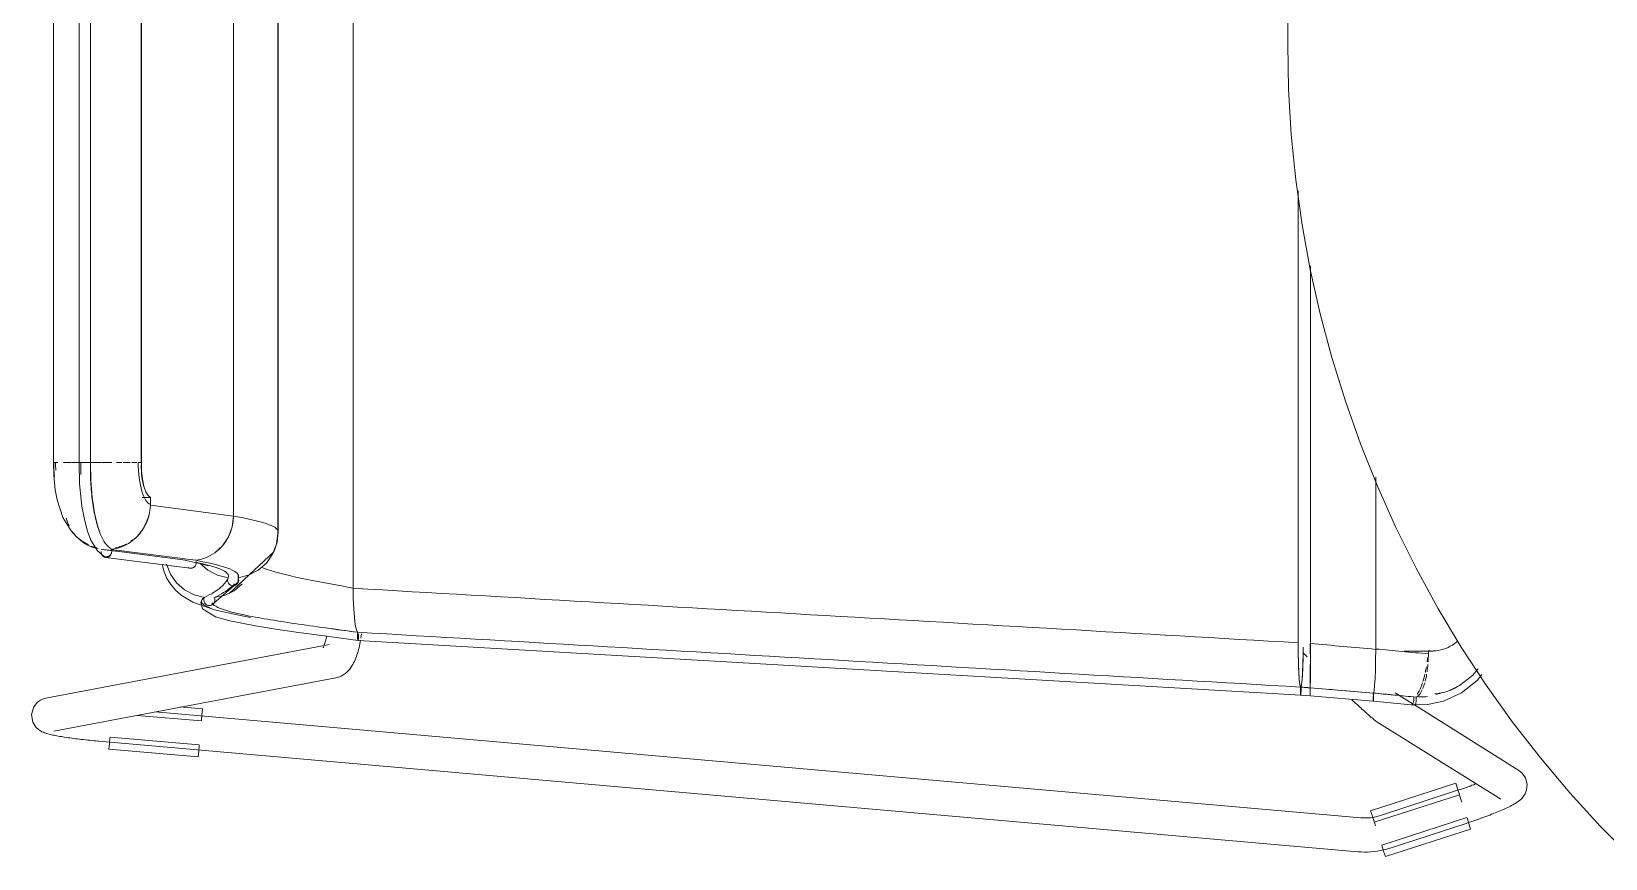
# Model space of a CAD drawing. Header units: millimetres. Extents: x 155927 to 317870, y -36033 to 97293.
# Drawn here: x 179657 to 180211, y 12019 to 12310 of the extents above; entities that cross this region are included whole.
import ezdxf

# ---------------------------------------------------------------- set-up
doc = ezdxf.new("R2010")
doc.units = ezdxf.units.MM
doc.header["$MEASUREMENT"] = 0
doc.layers.add('I-FURN', color=8, linetype='CONTINUOUS', lineweight=9)

msp = doc.modelspace()

# ---------------------------------------------------------------- linework, layer by layer
at = {"layer": 'I-FURN'}
for p, q in [((179770.32, 12497.7), (179770.32, 12114.3)), ((179770.32, 12114.3), (179770.32, 12497.7)), ((179743.82, 12478.39), (179743.82, 12133.6)), ((179743.82, 12133.6), (179743.82, 12478.39)), ((179728.22, 12472.35), (179728.22, 12139.64)), ((179728.22, 12139.64), (179728.22, 12472.35)), ((179664.86, 12453.42), (179664.86, 12158.57)), ((179673.89, 12453.42), (179673.89, 12158.57)), ((179677.86, 12158.57), (179677.86, 12453.42)), ((179695.7, 12453.42), (179695.7, 12158.57)), ((179695.76, 12158.57), (179695.76, 12453.42)), ((179743.97, 12134.14), (179743.97, 12438.94)), ((180099.45, 12314.63), (180099.36, 12306)), ((180099.36, 12306), (180099.68, 12290)), ((180099.68, 12290), (180100.64, 12274.03)), ((180100.64, 12274.03), (180102.24, 12258.11)), ((180102.24, 12258.11), (180104.47, 12242.27)), ((180103.06, 12254.14), (180103.06, 12095.04)), ((180103.06, 12095.04), (180103.06, 12254.14)), ((180104.47, 12242.27), (180107.33, 12226.53)), ((180107.33, 12226.53), (180110.82, 12210.91)), ((180107.37, 12227.78), (180107.37, 12094.78)), ((180107.37, 12094.78), (180107.37, 12227.78)), ((180110.82, 12210.91), (180114.94, 12195.45)), ((180114.94, 12195.45), (180119.67, 12180.17)), ((180119.67, 12180.17), (180125, 12165.09)), ((180125, 12165.09), (180130.94, 12150.23)), ((179664.86, 12158.57), (179665.03, 12158.57)), ((179664.94, 12154.05), (179664.86, 12158.57)), ((179666.35, 12158.57), (179664.87, 12158.57)), ((179665.46, 12148.84), (179664.94, 12154.05)), ((179670.95, 12158.57), (179668.38, 12158.57)), ((179671.11, 12158.57), (179674.14, 12158.57)), ((179674.14, 12158.57), (179671.12, 12158.57)), ((179677.85, 12158.57), (179673.89, 12158.57)), ((179674.04, 12151.01), (179673.89, 12158.57)), ((179673.89, 12158.57), (179673.96, 12158.57)), ((179673.96, 12158.57), (179674.16, 12158.57)), ((179674.16, 12158.57), (179674.46, 12158.57)), ((179674.46, 12158.57), (179674.85, 12158.57)), ((179674.85, 12158.57), (179675.31, 12158.57)), ((179675.31, 12158.57), (179675.8, 12158.57)), ((179675.8, 12158.57), (179676.3, 12158.57)), ((179676.3, 12158.57), (179676.77, 12158.57)), ((179676.77, 12158.57), (179677.19, 12158.57)), ((179677.19, 12158.57), (179677.52, 12158.57)), ((179677.52, 12158.57), (179677.74, 12158.57)), ((179677.74, 12158.57), (179677.85, 12158.57)), ((179677.83, 12158.57), (179681.64, 12158.57)), ((179681.64, 12158.57), (179677.83, 12158.57)), ((179677.85, 12158.57), (179677.94, 12152.16)), ((179685.39, 12158.57), (179681.83, 12158.57)), ((179688.86, 12158.57), (179687.02, 12158.57)), ((179691.84, 12158.57), (179689.38, 12158.57)), ((179694.17, 12158.57), (179692.43, 12158.57)), ((179695.86, 12155.53), (179695.76, 12158.57)), ((179696.18, 12152.68), (179695.86, 12155.53)), ((180130.34, 12092.84), (180130.34, 12153.32)), ((180130.34, 12153.32), (180130.34, 12092.84)), ((179666.11, 12145.35), (179665.46, 12148.84)), ((179674.84, 12143.12), (179674.04, 12151.01)), ((179677.94, 12152.16), (179678.42, 12146.17)), ((179696.69, 12150.19), (179696.18, 12152.68)), ((179697.36, 12148.21), (179696.69, 12150.19)), ((179698.15, 12146.85), (179697.36, 12148.21)), ((180130.94, 12150.23), (180137.46, 12135.62)), ((179668.13, 12139.19), (179666.11, 12145.35)), ((179675.71, 12138.41), (179674.84, 12143.12)), ((179678.42, 12146.17), (179679.25, 12140.74)), ((179696.01, 12146.22), (179699.01, 12146.22)), ((179699.01, 12146.22), (179698.15, 12146.85)), ((179698.95, 12143.5), (179699.01, 12146.22)), ((179728.22, 12139.64), (179698.95, 12143.5)), ((179671, 12134.48), (179668.13, 12139.19)), ((179676.79, 12134.36), (179675.71, 12138.41)), ((179679.25, 12140.74), (179680.05, 12137.24)), ((179680.05, 12137.24), (179680.93, 12134.41)), ((179727.75, 12135.87), (179728.22, 12139.64)), ((179672.83, 12132.5), (179671, 12134.48)), ((179674.9, 12130.83), (179672.83, 12132.5)), ((179677.98, 12131.2), (179676.79, 12134.36)), ((179680.28, 12127.37), (179677.98, 12131.2)), ((179680.93, 12134.41), (179681.12, 12133.9)), ((179724.35, 12129.21), (179726.43, 12132.32)), ((179726.43, 12132.32), (179727.75, 12135.87)), ((179743.82, 12133.6), (179743.34, 12129.81)), ((179743.35, 12129.81), (179743.82, 12133.6)), ((179743.53, 12130.39), (179743.97, 12134.14)), ((180137.46, 12135.62), (180144.56, 12121.28)), ((179677.17, 12129.5), (179674.9, 12130.83)), ((179682.66, 12125.47), (179680.28, 12127.37)), ((179711.3, 12124.11), (179681.6, 12127.96)), ((179687.57, 12127.19), (179682.8, 12127.8)), ((179714.85, 12124.09), (179685.15, 12127.94)), ((179721.61, 12126.72), (179724.35, 12129.21)), ((179726.71, 12112.43), (179742.4, 12127.03)), ((179741.98, 12126.25), (179739.81, 12123.11)), ((179739.81, 12123.11), (179741.98, 12126.24)), ((179741.81, 12125.93), (179743.53, 12130.39)), ((179743.34, 12129.81), (179741.98, 12126.25)), ((179741.98, 12126.24), (179743.35, 12129.81)), ((179742.4, 12127.03), (179743.11, 12128.95)), ((179712.94, 12121.26), (179683.16, 12125.12)), ((179703.09, 12122.58), (179703.75, 12120.07)), ((179703.75, 12120.07), (179704.78, 12117.7)), ((179704.6, 12122.72), (179706, 12119.2)), ((179716.81, 12122.86), (179710.52, 12124.24)), ((179712.26, 12121.5), (179712.7, 12121.31)), ((179712.7, 12121.31), (179713.17, 12121.25)), ((179713.17, 12121.25), (179713.64, 12121.32)), ((179713.64, 12121.32), (179714.08, 12121.5)), ((179714.08, 12121.5), (179714.47, 12121.8)), ((179714.47, 12121.8), (179714.77, 12122.18)), ((179714.77, 12122.18), (179714.96, 12122.63)), ((179714.96, 12122.63), (179715.04, 12123.12)), ((179715.04, 12123.12), (179715, 12123.62)), ((179716.34, 12123.11), (179719.21, 12120.6)), ((179719.24, 12122.11), (179716.81, 12122.86)), ((179719.21, 12120.6), (179722.61, 12118.84)), ((179736.93, 12120.6), (179733.54, 12118.85)), ((179733.54, 12118.84), (179736.94, 12120.6)), ((179739.81, 12123.11), (179736.93, 12120.6)), ((179736.94, 12120.6), (179739.81, 12123.11)), ((180144.56, 12121.28), (180152.23, 12107.24)), ((179704.78, 12117.7), (179706.15, 12115.5)), ((179706, 12119.2), (179708.18, 12116.12)), ((179706.15, 12115.5), (179707.84, 12113.53)), ((179708.18, 12116.12), (179711, 12113.64)), ((179720.51, 12108.32), (179729.93, 12116.44)), ((179722.61, 12118.84), (179726.32, 12117.95)), ((179726.04, 12117.27), (179726.22, 12117.71)), ((179726.16, 12117.48), (179726.12, 12116.98)), ((179726.12, 12116.98), (179726.21, 12116.49)), ((179726.13, 12116.99), (179726.16, 12117.48)), ((179726.21, 12116.5), (179726.13, 12116.99)), ((179726.16, 12117.48), (179726.33, 12117.95)), ((179726.32, 12117.95), (179726.16, 12117.48)), ((179726.41, 12116.05), (179726.21, 12116.5)), ((179726.21, 12116.49), (179726.41, 12116.04)), ((179726.72, 12115.66), (179726.41, 12116.05)), ((179726.41, 12116.04), (179726.72, 12115.66)), ((179727.13, 12115.37), (179726.72, 12115.66)), ((179726.72, 12115.66), (179727.12, 12115.36)), ((179727.12, 12115.36), (179727.59, 12115.18)), ((179727.59, 12115.18), (179727.13, 12115.37)), ((179728.08, 12115.11), (179727.59, 12115.18)), ((179727.59, 12115.18), (179728.08, 12115.11)), ((179728.57, 12115.18), (179728.08, 12115.11)), ((179728.08, 12115.11), (179728.57, 12115.18)), ((179731.22, 12115.77), (179728.38, 12113.38)), ((179728.38, 12113.37), (179731.21, 12115.77)), ((179729.03, 12115.37), (179728.57, 12115.18)), ((179728.57, 12115.18), (179729.03, 12115.36)), ((179729.43, 12115.66), (179729.03, 12115.37)), ((179729.03, 12115.36), (179729.43, 12115.66)), ((179729.74, 12116.05), (179729.43, 12115.66)), ((179729.43, 12115.66), (179729.75, 12116.04)), ((179729.95, 12116.5), (179729.74, 12116.05)), ((179729.75, 12116.04), (179729.95, 12116.49)), ((179729.8, 12116.14), (179729.85, 12119.02)), ((179729.83, 12117.95), (179733.54, 12118.84)), ((179729.83, 12117.95), (179729.99, 12117.48)), ((179729.99, 12117.48), (179729.83, 12117.95)), ((179730.03, 12116.99), (179729.95, 12116.5)), ((179729.95, 12116.49), (179730.03, 12116.98)), ((179729.99, 12117.48), (179730.03, 12116.99)), ((179730.03, 12116.98), (179729.99, 12117.48)), ((179707.84, 12113.53), (179709.8, 12111.79)), ((179709.8, 12111.79), (179713.91, 12109.29)), ((179711, 12113.64), (179714.32, 12111.9)), ((179713.91, 12109.29), (179721.54, 12106.61)), ((179714.32, 12111.9), (179717.95, 12110.99)), ((179716.74, 12109.17), (179717.03, 12110.09)), ((179717.27, 12106.99), (179716.74, 12109.17)), ((179717.75, 12110.03), (179717.79, 12110.52)), ((179717.79, 12110.52), (179717.75, 12110.02)), ((179717.82, 12109.53), (179717.75, 12110.03)), ((179717.75, 12110.02), (179717.82, 12109.53)), ((179717.79, 12110.52), (179717.96, 12110.99)), ((179717.95, 12110.99), (179717.79, 12110.52)), ((179718.02, 12109.08), (179717.82, 12109.53)), ((179717.82, 12109.53), (179718.02, 12109.07)), ((179718.33, 12108.69), (179718.02, 12109.08)), ((179718.02, 12109.07), (179718.32, 12108.69)), ((179721.32, 12109.03), (179721, 12108.65)), ((179721.01, 12108.65), (179721.32, 12109.03)), ((179721.53, 12109.48), (179721.32, 12109.03)), ((179721.32, 12109.03), (179721.53, 12109.48)), ((179725.05, 12111.73), (179721.44, 12110.94)), ((179721.44, 12110.94), (179725.06, 12111.73)), ((179721.44, 12110.94), (179721.59, 12110.47)), ((179721.59, 12110.47), (179721.44, 12110.94)), ((179721.62, 12109.97), (179721.53, 12109.48)), ((179721.53, 12109.48), (179721.62, 12109.97)), ((179721.59, 12110.47), (179721.62, 12109.97)), ((179721.62, 12109.97), (179721.59, 12110.47)), ((179728.38, 12113.38), (179725.05, 12111.73)), ((179725.06, 12111.73), (179728.38, 12113.37)), ((179770.32, 12114.3), (179770.38, 12110.53)), ((179770.38, 12110.53), (179770.32, 12114.22)), ((179770.38, 12110.53), (179770.53, 12106.99)), ((179770.53, 12106.99), (179770.38, 12110.46)), ((179721.9, 12104.22), (179717.27, 12106.99)), ((179718.32, 12108.69), (179718.72, 12108.39)), ((179718.72, 12108.39), (179718.33, 12108.69)), ((179719.17, 12108.19), (179718.72, 12108.39)), ((179718.72, 12108.39), (179719.17, 12108.19)), ((179719.66, 12108.12), (179719.17, 12108.19)), ((179719.17, 12108.19), (179719.66, 12108.12)), ((179720.14, 12108.18), (179719.66, 12108.12)), ((179719.66, 12108.12), (179720.14, 12108.18)), ((179720.6, 12108.36), (179720.14, 12108.18)), ((179720.14, 12108.18), (179720.6, 12108.36)), ((179720.78, 12108.47), (179720.57, 12108.34)), ((179721, 12108.65), (179720.6, 12108.36)), ((179720.6, 12108.36), (179721.01, 12108.65)), ((179721.54, 12106.61), (179730.06, 12104.72)), ((179726.9, 12102.81), (179721.9, 12104.22)), ((179730.06, 12104.72), (179734.13, 12103.99)), ((179770.53, 12106.99), (179770.77, 12103.89)), ((179770.77, 12103.89), (179770.54, 12106.94)), ((179770.77, 12103.89), (179771.08, 12101.4)), ((179771.09, 12101.39), (179770.78, 12103.86)), ((180152.23, 12107.24), (180160.46, 12093.52)), ((179735.92, 12101.01), (179726.9, 12102.81)), ((179742.24, 12099.97), (179735.92, 12101.01)), ((179750.25, 12098.79), (179742.24, 12099.97)), ((179760.18, 12097.44), (179750.25, 12098.79)), ((179771.08, 12101.4), (179771.45, 12099.65)), ((179771.45, 12099.65), (179771.09, 12101.39)), ((179771.85, 12098.74), (179771.45, 12099.65)), ((179771.45, 12099.65), (179771.85, 12098.75)), ((179771.85, 12098.75), (179771.83, 12098.28)), ((179771.83, 12098.27), (179771.85, 12098.74)), ((179771.83, 12098.28), (179771.83, 12097.78)), ((179771.83, 12097.78), (179771.83, 12098.27)), ((179772.25, 12097.74), (179772.25, 12098.24)), ((179772.25, 12098.24), (179772.25, 12097.74)), ((179773.17, 12097.4), (179773.27, 12098.13)), ((179761.96, 12094.48), (179662.67, 12075.66)), ((179759.73, 12093.26), (179759.75, 12093.28)), ((179759.75, 12093.28), (179759.79, 12093.36)), ((179759.79, 12093.36), (179759.84, 12093.44)), ((179759.84, 12093.44), (179759.91, 12093.6)), ((179759.91, 12093.6), (179760, 12093.79)), ((179760, 12093.79), (179760.09, 12094.02)), ((179760.09, 12094.02), (179760.19, 12094.29)), ((179772.04, 12095.88), (179760.18, 12097.44)), ((179760.19, 12094.29), (179760.3, 12094.59)), ((179760.3, 12094.59), (179760.41, 12094.93)), ((179760.41, 12094.93), (179760.52, 12095.3)), ((179760.52, 12095.3), (179760.62, 12095.69)), ((179760.62, 12095.69), (179760.73, 12096.11)), ((179760.73, 12096.11), (179760.83, 12096.56)), ((179760.83, 12096.56), (179760.93, 12097.03)), ((179760.93, 12097.03), (179761.03, 12097.52)), ((179771.83, 12097.78), (179771.84, 12097.29)), ((179771.84, 12097.28), (179771.83, 12097.78)), ((179771.84, 12097.29), (179771.86, 12096.83)), ((179771.86, 12096.83), (179771.84, 12097.28)), ((179771.86, 12096.83), (179771.89, 12096.44)), ((179771.89, 12096.44), (179771.86, 12096.83)), ((179771.89, 12096.44), (179771.94, 12096.15)), ((179771.94, 12096.14), (179771.89, 12096.44)), ((179771.94, 12096.15), (179771.99, 12095.95)), ((179771.99, 12095.95), (179771.94, 12096.14)), ((179771.99, 12095.95), (179772.04, 12095.88)), ((179772.04, 12095.88), (179771.99, 12095.95)), ((179772.04, 12095.88), (179772.09, 12095.94)), ((179772.09, 12095.94), (179772.04, 12095.88)), ((179772.04, 12095.88), (180103.95, 12076.59)), ((179772.06, 12092.01), (179772.23, 12092.64)), ((179772.09, 12095.94), (179772.14, 12096.13)), ((179772.14, 12096.12), (179772.09, 12095.94)), ((179772.14, 12096.13), (179772.19, 12096.42)), ((179772.19, 12096.41), (179772.14, 12096.12)), ((179772.19, 12096.42), (179772.22, 12096.8)), ((179772.22, 12096.79), (179772.19, 12096.41)), ((179772.22, 12096.8), (179772.24, 12097.25)), ((179772.25, 12097.24), (179772.22, 12096.79)), ((179772.23, 12092.64), (179772.39, 12093.29)), ((179772.24, 12097.25), (179772.25, 12097.74)), ((179772.25, 12097.74), (179772.25, 12097.24)), ((179772.39, 12093.29), (179772.55, 12093.94)), ((179772.55, 12093.94), (179772.69, 12094.61)), ((179772.69, 12094.61), (179772.82, 12095.29)), ((179772.82, 12095.29), (179772.95, 12095.98)), ((179773.06, 12096.69), (179773.17, 12097.4)), ((180103.06, 12095.04), (180103.08, 12091.26)), ((180104.82, 12091.25), (180104.84, 12093.51)), ((180107.25, 12090.99), (180107.24, 12094.77)), ((180107.24, 12094.77), (180107.25, 12090.99)), ((180107.37, 12094.78), (180107.37, 12090.99)), ((180107.37, 12090.99), (180107.37, 12094.78)), ((180130.31, 12089.08), (180130.34, 12092.84)), ((180130.34, 12092.72), (180130.31, 12089.07)), ((180160.46, 12093.52), (180169.23, 12080.14)), ((179769.52, 12086.32), (179769.88, 12086.86)), ((179769.88, 12086.86), (179770.21, 12087.4)), ((179770.21, 12087.4), (179770.5, 12087.93)), ((179770.5, 12087.93), (179770.77, 12088.49)), ((179770.77, 12088.49), (179771.02, 12089.05)), ((179771.02, 12089.05), (179771.26, 12089.62)), ((179771.26, 12089.62), (179771.48, 12090.2)), ((179771.48, 12090.2), (179771.68, 12090.79)), ((179771.68, 12090.79), (179771.88, 12091.4)), ((179771.88, 12091.4), (179772.06, 12092.01)), ((180103.08, 12091.26), (180103.16, 12087.7)), ((180103.16, 12087.7), (180103.28, 12084.57)), ((180104.61, 12084.58), (180104.74, 12087.7)), ((180104.7, 12091.56), (180106.23, 12090.08)), ((180104.74, 12087.7), (180104.82, 12091.25)), ((180107.26, 12084.31), (180107.25, 12087.43)), ((180107.25, 12087.43), (180107.26, 12084.31)), ((180107.37, 12090.99), (180107.36, 12087.43)), ((180107.36, 12087.42), (180107.37, 12090.99)), ((180107.36, 12087.42), (180107.36, 12084.3)), ((180107.36, 12084.29), (180107.36, 12087.42)), ((180130.31, 12088.98), (180130.24, 12085.54)), ((180130.24, 12085.54), (180130.31, 12088.98)), ((180140.38, 12092.13), (180150.13, 12092.13)), ((180148.89, 12092.19), (180148.89, 12091.14)), ((179664.9, 12063.87), (179764.19, 12082.69)), ((179764.19, 12082.69), (179765.18, 12082.95)), ((179765.18, 12082.95), (179766.08, 12083.31)), ((179766.08, 12083.31), (179766.87, 12083.75)), ((179766.87, 12083.75), (179767.55, 12084.23)), ((179767.55, 12084.23), (179768.15, 12084.74)), ((179768.15, 12084.74), (179768.67, 12085.26)), ((179768.67, 12085.26), (179769.12, 12085.79)), ((179769.12, 12085.79), (179769.52, 12086.32)), ((180103.28, 12084.57), (180103.45, 12082.06)), ((180103.45, 12082.06), (180103.64, 12080.31)), ((180104.26, 12080.33), (180104.45, 12082.09)), ((180104.45, 12082.09), (180104.61, 12084.58)), ((180107.27, 12081.81), (180107.26, 12084.31)), ((180107.26, 12084.31), (180107.27, 12081.81)), ((180107.29, 12080.06), (180107.27, 12081.81)), ((180107.27, 12081.81), (180107.29, 12080.06)), ((180107.34, 12081.79), (180107.33, 12080.04)), ((180107.33, 12080.04), (180107.34, 12081.79)), ((180107.36, 12084.29), (180107.34, 12081.79)), ((180107.34, 12081.79), (180107.36, 12084.29)), ((180129.97, 12079.97), (180130.13, 12082.44)), ((180130.12, 12082.4), (180129.97, 12079.96)), ((180130.24, 12085.48), (180130.12, 12082.44)), ((180130.13, 12082.44), (180130.24, 12085.54)), ((180164.4, 12083.46), (180159.82, 12079.97)), ((180166.06, 12081.73), (180160.53, 12077.39)), ((180166.39, 12085.85), (180164.4, 12083.46)), ((180167.74, 12083.83), (180166.06, 12081.73)), ((180103.64, 12080.31), (180103.85, 12079.43)), ((180103.85, 12079.43), (180103.84, 12078.96)), ((180103.84, 12078.96), (180103.84, 12078.46)), ((180103.84, 12078.46), (180103.84, 12077.97)), ((180103.84, 12077.97), (180103.86, 12077.52)), ((180103.86, 12077.52), (180103.87, 12077.14)), ((180103.87, 12077.14), (180103.9, 12076.84)), ((180103.9, 12076.84), (180103.92, 12076.66)), ((180103.92, 12076.66), (180103.95, 12076.59)), ((180103.95, 12076.59), (180103.98, 12076.66)), ((180107.31, 12076.32), (180103.95, 12076.59)), ((180103.98, 12076.66), (180104, 12076.85)), ((180104, 12076.85), (180104.03, 12077.14)), ((180104.03, 12077.14), (180104.04, 12077.53)), ((180104.04, 12077.53), (180104.06, 12077.98)), ((180104.05, 12079.43), (180104.26, 12080.33)), ((180104.06, 12078.96), (180104.05, 12079.43)), ((180104.06, 12078.47), (180104.06, 12078.96)), ((180104.06, 12077.98), (180104.06, 12078.47)), ((180107.3, 12078.69), (180107.3, 12079.16)), ((180107.3, 12079.16), (180107.3, 12078.69)), ((180107.3, 12078.2), (180107.3, 12078.69)), ((180107.3, 12078.69), (180107.3, 12078.19)), ((180107.3, 12077.71), (180107.3, 12078.2)), ((180107.3, 12078.19), (180107.3, 12077.7)), ((180107.3, 12077.25), (180107.3, 12077.71)), ((180107.3, 12077.7), (180107.3, 12077.25)), ((180107.3, 12076.87), (180107.3, 12077.25)), ((180107.3, 12077.25), (180107.3, 12076.87)), ((180107.32, 12077.25), (180107.31, 12076.87)), ((180107.31, 12076.86), (180107.32, 12077.24)), ((180107.31, 12076.87), (180107.31, 12076.57)), ((180107.31, 12076.57), (180107.31, 12076.86)), ((180107.31, 12076.39), (180107.31, 12076.32)), ((180107.31, 12076.32), (180107.31, 12076.39)), ((180107.31, 12076.38), (180107.31, 12076.32)), ((180107.31, 12076.32), (180107.31, 12076.38)), ((180107.31, 12076.32), (180129.51, 12074.49)), ((180107.33, 12080.04), (180107.32, 12079.16)), ((180107.32, 12079.15), (180107.33, 12080.04)), ((180107.32, 12079.16), (180107.32, 12078.69)), ((180107.32, 12078.68), (180107.32, 12079.15)), ((180107.32, 12078.69), (180107.32, 12078.19)), ((180107.32, 12078.19), (180107.32, 12078.68)), ((180107.32, 12078.19), (180107.32, 12077.7)), ((180107.32, 12077.7), (180107.32, 12078.19)), ((180107.32, 12077.7), (180107.32, 12077.25)), ((180107.32, 12077.24), (180107.32, 12077.7)), ((180129.42, 12077.33), (180129.41, 12076.85)), ((180129.41, 12076.86), (180129.42, 12077.33)), ((180129.41, 12076.36), (180129.41, 12075.86)), ((180129.41, 12075.87), (180129.41, 12076.36)), ((180129.42, 12075.42), (180129.41, 12075.87)), ((180129.41, 12075.86), (180129.42, 12075.41)), ((180129.79, 12078.23), (180129.6, 12077.34)), ((180129.6, 12077.34), (180129.8, 12078.23)), ((180129.61, 12076.87), (180129.6, 12077.34)), ((180129.6, 12077.34), (180129.61, 12076.87)), ((180129.6, 12075.43), (180129.61, 12075.88)), ((180129.61, 12075.88), (180129.6, 12075.43)), ((180129.61, 12076.37), (180129.61, 12076.87)), ((180129.61, 12076.87), (180129.61, 12076.37)), ((180129.61, 12075.88), (180129.61, 12076.37)), ((180129.61, 12076.37), (180129.61, 12075.88)), ((180129.8, 12078.23), (180129.97, 12079.97)), ((180129.97, 12079.95), (180129.8, 12078.23)), ((180143.59, 12073.37), (180137.15, 12077.41)), ((180160.53, 12077.39), (180154.22, 12074.49)), ((180159.82, 12079.97), (180156.13, 12078.06)), ((180169.23, 12080.14), (180178.52, 12067.12)), ((179657.91, 12072.53), (179657.08, 12069.78)), ((179657.91, 12072.53), (179659.23, 12074.1)), ((179659.23, 12074.1), (179660.31, 12074.85)), ((179660.31, 12074.85), (179661.12, 12075.23)), ((179661.12, 12075.23), (179661.74, 12075.44)), ((179661.74, 12075.44), (179662.25, 12075.58)), ((179662.25, 12075.58), (179662.67, 12075.66)), ((180125.12, 12033.4), (179700.62, 12070.69)), ((179717.26, 12071.73), (179709.36, 12072.42)), ((179717.26, 12071.73), (179717.08, 12069.69)), ((180122.47, 12074.52), (180122, 12074.96)), ((180122.93, 12074.09), (180122.47, 12074.52)), ((180123.39, 12073.66), (180122.93, 12074.09)), ((180123.83, 12073.25), (180123.39, 12073.66)), ((180124.27, 12072.85), (180123.83, 12073.25)), ((180124.69, 12072.45), (180124.27, 12072.85)), ((180125.1, 12072.07), (180124.69, 12072.45)), ((180125.51, 12071.71), (180125.1, 12072.07)), ((180125.9, 12071.35), (180125.51, 12071.71)), ((180126.27, 12071.01), (180125.9, 12071.35)), ((180126.64, 12070.68), (180126.27, 12071.01)), ((180126.99, 12070.36), (180126.64, 12070.68)), ((180127.33, 12070.06), (180126.99, 12070.36)), ((180129.44, 12075.04), (180129.42, 12075.42)), ((180129.42, 12075.41), (180129.44, 12075.03)), ((180129.46, 12074.74), (180129.44, 12075.04)), ((180129.44, 12075.03), (180129.46, 12074.74)), ((180129.46, 12074.74), (180129.48, 12074.55)), ((180129.48, 12074.56), (180129.46, 12074.74)), ((180129.51, 12074.49), (180129.48, 12074.56)), ((180129.48, 12074.55), (180129.51, 12074.49)), ((180129.54, 12074.56), (180129.51, 12074.49)), ((180129.51, 12074.49), (180129.54, 12074.56)), ((180129.51, 12074.49), (180144, 12073.07)), ((180129.54, 12074.56), (180129.56, 12074.75)), ((180129.58, 12075.05), (180129.56, 12074.75)), ((180129.56, 12074.75), (180129.58, 12075.04)), ((180129.58, 12075.04), (180129.6, 12075.43)), ((180129.6, 12075.43), (180129.58, 12075.05)), ((180148.57, 12073.28), (180143.11, 12073.19)), ((180180.73, 12050.1), (180143.97, 12073.14)), ((180154.22, 12074.49), (180148.57, 12073.28)), ((179657.08, 12069.78), (179657.56, 12067.02)), ((179657.56, 12067.02), (179658.6, 12065.36)), ((179658.6, 12065.36), (179659.51, 12064.51)), ((179694.28, 12069.48), (179716.88, 12067.5)), ((179717.08, 12069.69), (179716.89, 12067.62)), ((180127.65, 12069.77), (180127.33, 12070.06)), ((180127.96, 12069.5), (180127.65, 12069.77)), ((180128.25, 12069.24), (180127.96, 12069.5)), ((180128.53, 12069), (180128.25, 12069.24)), ((180128.8, 12068.77), (180128.53, 12069)), ((180129.05, 12068.56), (180128.8, 12068.77)), ((180129.29, 12068.35), (180129.05, 12068.56)), ((180129.52, 12068.16), (180129.29, 12068.35)), ((180129.74, 12067.98), (180129.52, 12068.16)), ((180129.97, 12067.81), (180129.74, 12067.98)), ((180130.2, 12067.64), (180129.97, 12067.81)), ((180130.45, 12067.45), (180130.2, 12067.64)), ((180130.78, 12067.24), (180130.45, 12067.45)), ((180130.78, 12067.24), (180174.36, 12039.93)), ((180178.52, 12067.12), (180188.33, 12054.48)), ((179659.51, 12064.51), (179660.21, 12064.03)), ((179660.21, 12064.03), (179660.77, 12063.72)), ((179660.77, 12063.72), (179661.25, 12063.51)), ((179661.25, 12063.51), (179661.68, 12063.34)), ((179661.68, 12063.34), (179662.08, 12063.2)), ((179662.08, 12063.2), (179662.48, 12063.07)), ((179662.48, 12063.07), (179662.87, 12062.96)), ((179662.87, 12062.96), (179663.27, 12062.85)), ((179663.27, 12062.85), (179663.69, 12062.75)), ((179663.69, 12062.75), (179664.11, 12062.65)), ((179664.11, 12062.65), (179664.56, 12062.55)), ((179664.56, 12062.55), (179665.02, 12062.45)), ((179665.02, 12062.45), (179665.49, 12062.36)), ((179665.49, 12062.36), (179665.99, 12062.26)), ((179665.99, 12062.26), (179666.5, 12062.17)), ((179666.5, 12062.17), (179667.04, 12062.07)), ((179667.04, 12062.07), (179667.59, 12061.98)), ((179667.59, 12061.98), (179668.16, 12061.89)), ((179668.16, 12061.89), (179668.74, 12061.8)), ((179668.74, 12061.8), (179669.35, 12061.7)), ((179669.35, 12061.7), (179669.97, 12061.61)), ((179669.97, 12061.61), (179670.6, 12061.52)), ((179670.6, 12061.52), (179671.25, 12061.43)), ((179671.25, 12061.43), (179671.91, 12061.35)), ((179671.91, 12061.35), (179672.59, 12061.26)), ((179672.59, 12061.26), (179673.28, 12061.17)), ((179673.28, 12061.17), (179673.97, 12061.09)), ((179673.97, 12061.09), (179674.68, 12061.01)), ((179674.68, 12061.01), (179675.4, 12060.93)), ((179675.4, 12060.93), (179676.13, 12060.85)), ((179676.13, 12060.85), (179676.86, 12060.77)), ((179676.86, 12060.77), (179677.6, 12060.69)), ((179677.6, 12060.69), (179678.34, 12060.62)), ((179678.34, 12060.62), (179679.09, 12060.55)), ((179679.09, 12060.55), (179679.84, 12060.48)), ((179679.84, 12060.48), (179680.59, 12060.41)), ((179680.59, 12060.41), (179680.75, 12060.39)), ((179680.75, 12060.39), (180124.07, 12021.45)), ((179684.36, 12057.58), (179684.54, 12059.62)), ((179684.54, 12059.62), (179684.72, 12061.69)), ((179716.14, 12059.05), (179684.73, 12061.81)), ((179715.77, 12054.82), (179684.36, 12057.58)), ((179715.95, 12056.86), (179715.77, 12054.82)), ((179716.13, 12058.93), (179715.95, 12056.86)), ((180188.33, 12054.48), (180198.64, 12042.24)), ((180181.85, 12049.21), (180180.73, 12050.1)), ((180181.85, 12049.21), (180183.08, 12047.48)), ((180158.55, 12045.58), (180128.54, 12035.89)), ((180158.5, 12042.86), (180131.69, 12034.14)), ((180158.83, 12042.96), (180158.5, 12042.86)), ((180158.55, 12045.58), (180159.18, 12043.62)), ((180159.52, 12043.19), (180158.83, 12042.96)), ((180159.18, 12043.62), (180159.81, 12041.65)), ((180160.21, 12043.42), (180159.52, 12043.19)), ((180160.89, 12043.65), (180160.21, 12043.42)), ((180161.57, 12043.89), (180160.89, 12043.65)), ((180162.25, 12044.12), (180161.57, 12043.89)), ((180162.91, 12044.36), (180162.25, 12044.12)), ((180163.57, 12044.59), (180162.91, 12044.36)), ((180164.22, 12044.83), (180163.57, 12044.59)), ((180164.85, 12045.06), (180164.22, 12044.83)), ((180165.48, 12045.3), (180164.85, 12045.06)), ((180183.49, 12043.28), (180182.97, 12041.89)), ((180183.08, 12047.48), (180183.67, 12045.25)), ((180183.67, 12045.25), (180183.49, 12043.28)), ((180129.85, 12031.84), (180159.85, 12041.53)), ((180160.68, 12038.96), (180159.89, 12041.41)), ((180176.82, 12037.05), (180176.32, 12036.81)), ((180177.29, 12037.28), (180176.82, 12037.05)), ((180177.75, 12037.51), (180177.29, 12037.28)), ((180178.19, 12037.74), (180177.75, 12037.51)), ((180178.61, 12037.97), (180178.19, 12037.74)), ((180179.02, 12038.2), (180178.61, 12037.97)), ((180179.42, 12038.43), (180179.02, 12038.2)), ((180179.81, 12038.67), (180179.42, 12038.43)), ((180180.2, 12038.93), (180179.81, 12038.67)), ((180180.59, 12039.21), (180180.2, 12038.93)), ((180180.99, 12039.52), (180180.59, 12039.21)), ((180181.42, 12039.89), (180180.99, 12039.52)), ((180181.88, 12040.35), (180181.42, 12039.89)), ((180182.4, 12040.98), (180181.88, 12040.35)), ((180182.97, 12041.89), (180182.4, 12040.98)), ((180198.64, 12042.24), (180209.43, 12030.43)), ((180125.15, 12033.4), (180125.12, 12033.4)), ((180125.81, 12033.35), (180125.15, 12033.4)), ((180126.48, 12033.33), (180125.81, 12033.35)), ((180127.14, 12033.34), (180126.48, 12033.33)), ((180127.8, 12033.38), (180127.14, 12033.34)), ((180128.46, 12033.44), (180127.8, 12033.38)), ((180129.11, 12033.53), (180128.46, 12033.44)), ((180129.17, 12033.93), (180128.54, 12035.89)), ((180129.77, 12033.65), (180129.11, 12033.53)), ((180129.81, 12031.96), (180129.17, 12033.93)), ((180130.41, 12033.79), (180129.77, 12033.65)), ((180130.25, 12030.58), (180129.88, 12031.75)), ((180131.05, 12033.95), (180130.41, 12033.79)), ((180131.69, 12034.14), (180131.05, 12033.95)), ((180162.46, 12033.46), (180132.45, 12023.77)), ((180135.4, 12022.73), (180162.21, 12031.44)), ((180162.66, 12031.59), (180162.21, 12031.44)), ((180162.5, 12033.34), (180163.13, 12031.37)), ((180163.4, 12031.84), (180162.66, 12031.59)), ((180163.13, 12031.37), (180163.76, 12029.42)), ((180164.14, 12032.08), (180163.4, 12031.84)), ((180164.87, 12032.33), (180164.14, 12032.08)), ((180165.6, 12032.58), (180164.87, 12032.33)), ((180166.32, 12032.84), (180165.6, 12032.58)), ((180167.04, 12033.09), (180166.32, 12032.84)), ((180167.75, 12033.34), (180167.04, 12033.09)), ((180168.44, 12033.6), (180167.75, 12033.34)), ((180169.13, 12033.85), (180168.44, 12033.6)), ((180169.81, 12034.11), (180169.13, 12033.85)), ((180170.48, 12034.36), (180169.81, 12034.11)), ((180171.13, 12034.62), (180170.48, 12034.36)), ((180171.77, 12034.87), (180171.13, 12034.62)), ((180172.4, 12035.12), (180171.77, 12034.87)), ((180173.01, 12035.37), (180172.4, 12035.12)), ((180173.6, 12035.61), (180173.01, 12035.37)), ((180174.18, 12035.86), (180173.6, 12035.61)), ((180174.74, 12036.1), (180174.18, 12035.86)), ((180175.29, 12036.34), (180174.74, 12036.1)), ((180175.81, 12036.58), (180175.29, 12036.34)), ((180176.32, 12036.81), (180175.81, 12036.58)), ((180163.76, 12029.42), (180133.76, 12019.73)), ((180209.43, 12030.43), (180220.68, 12019.05)), ((180124.07, 12021.44), (180125.21, 12021.37)), ((180125.21, 12021.37), (180126.35, 12021.34)), ((180126.35, 12021.34), (180127.5, 12021.35)), ((180127.5, 12021.35), (180128.64, 12021.41)), ((180128.64, 12021.41), (180129.77, 12021.51)), ((180129.77, 12021.51), (180130.91, 12021.67)), ((180130.91, 12021.67), (180132.03, 12021.86)), ((180132.03, 12021.86), (180133.15, 12022.1)), ((180133.13, 12021.68), (180132.49, 12023.66)), ((180133.76, 12019.73), (180133.13, 12021.68)), ((180133.15, 12022.1), (180134.25, 12022.39)), ((180134.25, 12022.39), (180135.35, 12022.72)), ((180135.35, 12022.72), (180135.4, 12022.73))]:
    msp.add_line(p, q, dxfattribs=at)
for centre, major_axis, ratio, start_param, end_param in [((179669.13, 12158.57), (0, -12.4), 0.287441, 4.712389, 4.950404), ((179680.61, 12158.57), (15.75, 0), 0.000004, 5.8107, 5.99294), ((179713.15, 12139.77), (0, -15.78), 0.955139, 0.595876, 1.562553), ((179713.15, 12139.77), (0, -15.78), 0.955139, 0.354206, 0.595753), ((179713.17, 12123.21), (0, -1.96), 0.955139, 5.775592, 8.064923), ((179713.15, 12139.77), (0, -15.78), 0.955139, 0.112537, 0.354036)]:
    msp.add_ellipse(centre, major_axis=major_axis, ratio=ratio, start_param=start_param, end_param=end_param, dxfattribs=at)
for points in [[(179665.17, 12153.6), (179665.01, 12155.18), (179664.94, 12156.86), (179664.95, 12158.57)], [(179674.44, 12154.31), (179674.41, 12155.72), (179674.4, 12157.14), (179674.43, 12158.57)], [(179685.15, 12128.14), (179684.43, 12128.49), (179683.02, 12129.8), (179681.12, 12133.5), (179679.6, 12138.57), (179678.49, 12144.71), (179677.86, 12151.57), (179677.78, 12156.22), (179677.83, 12158.57)], [(179698.93, 12143.75), (179697.82, 12144), (179695.65, 12147.39), (179694.69, 12154.78), (179694.63, 12158.57)], [(179695.7, 12157.73), (179695.76, 12154.95), (179696.03, 12151.81), (179696.64, 12150.19)], [(179685.15, 12127.94), (179686.39, 12128.08), (179688.76, 12128.67), (179692.1, 12130.43), (179694.94, 12132.96), (179697.13, 12136.1), (179698.55, 12139.7), (179698.91, 12142.21), (179698.95, 12143.5)], [(179669.3, 12138.97), (179669.56, 12138.01), (179669.91, 12137.08), (179670.33, 12136.18)], [(179743.82, 12133.6), (179743.92, 12133.78), (179743.97, 12133.96), (179743.97, 12134.14)], [(179680.19, 12128.42), (179679.54, 12128.58), (179678.89, 12128.77), (179678.26, 12129.02)], [(179685.3, 12127.67), (179685.31, 12127.59), (179685.33, 12127.43), (179685.33, 12127.26), (179685.33, 12127.18)], [(179690.66, 12129.92), (179689.4, 12129.22), (179688.03, 12128.82), (179686.65, 12128.48)], [(179714.85, 12124.09), (179720.35, 12123.07), (179728.41, 12121.02), (179730.38, 12118.98), (179729.83, 12117.95)], [(179936.56, 12104.63), (179881.1, 12107.83), (179825.68, 12111.02), (179770.32, 12114.22)], [(180103.06, 12095.04), (180047.53, 12098.24), (179992, 12101.44), (179936.56, 12104.63)], [(179762.68, 12099.92), (179765.71, 12099.54), (179768.78, 12099.15), (179771.84, 12098.76)], [(180103.85, 12079.43), (180048.45, 12082.65), (179937.68, 12089.09), (179827.09, 12095.53), (179771.85, 12098.74)], [(180118.86, 12093.75), (180115.04, 12094.09), (180111.2, 12094.44), (180107.37, 12094.78)], [(180130.34, 12092.72), (180126.52, 12093.06), (180122.69, 12093.4), (180118.86, 12093.75)], [(180130.34, 12092.84), (180133.47, 12092.53), (180139.72, 12091.94), (180145.86, 12091.4), (180148.89, 12091.14)], [(180159.08, 12095.55), (180158.98, 12095.46), (180158.88, 12095.38), (180158.78, 12095.29)], [(180148.72, 12087.42), (180148.65, 12086.52), (180148.55, 12085.64), (180148.42, 12084.79)], [(180148.48, 12088.3), (180148.54, 12088.77), (180148.59, 12089.25), (180148.64, 12089.73)], [(180148.89, 12091.14), (180148.88, 12090.19), (180148.85, 12089.26), (180148.79, 12088.34)], [(180150.41, 12092.13), (180149.9, 12092.12), (180149.4, 12092.14), (180148.89, 12092.19)], [(180146.98, 12081.36), (180147.23, 12082.16), (180147.45, 12083.03), (180147.67, 12083.95)], [(180148.29, 12083.93), (180148.15, 12083.09), (180147.98, 12082.29), (180147.79, 12081.55)], [(180147.83, 12084.61), (180147.96, 12085.26), (180148.1, 12085.92), (180148.22, 12086.6)], [(180103.85, 12079.42), (180104.43, 12079.38), (180105.58, 12079.29), (180106.74, 12079.2), (180107.32, 12079.16)], [(180104.05, 12079.43), (180104.07, 12078.84), (180104.06, 12077.33), (180103.99, 12076.59), (180103.95, 12076.59)], [(180104.05, 12079.43), (180104.59, 12079.39), (180105.68, 12079.3), (180106.76, 12079.21), (180107.3, 12079.16)], [(180129.6, 12077.34), (180125.89, 12077.64), (180118.47, 12078.25), (180111.03, 12078.85), (180107.32, 12079.15)], [(180114.86, 12078.53), (180114.44, 12078.57), (180114.03, 12078.6), (180113.62, 12078.64)], [(180129.42, 12077.33), (180125.89, 12077.62), (180122.36, 12077.91), (180118.82, 12078.21)], [(180129.42, 12077.33), (180131.79, 12077.09), (180134.15, 12076.86), (180136.5, 12076.62)], [(180129.6, 12077.34), (180132.13, 12077.1), (180137.16, 12076.62), (180142.11, 12076.14), (180144.56, 12075.9)], [(180143.25, 12073.25), (180143.3, 12073.29), (180143.39, 12073.41), (180143.52, 12073.71), (180143.64, 12074.1), (180143.74, 12074.55), (180143.8, 12075.04), (180143.83, 12075.54), (180143.83, 12075.86), (180143.82, 12076)], [(180146.72, 12078.45), (180146.4, 12077.76), (180145.7, 12076.61), (180144.95, 12076.05), (180144.56, 12075.9)], [(180144.91, 12076.91), (180145.23, 12077.32), (180145.56, 12077.84), (180145.87, 12078.48)], [(180145.39, 12075.94), (180146.04, 12075.95), (180146.69, 12075.99), (180147.33, 12076.05)], [(180145.99, 12078.73), (180146.28, 12079.37), (180146.56, 12080.11), (180146.82, 12080.93)], [(180148.55, 12076.08), (180147.74, 12075.99), (180146.91, 12075.98), (180146.09, 12075.99)], [(180147.61, 12080.88), (180147.4, 12080.15), (180147.17, 12079.52), (180146.92, 12078.92)], [(180151.8, 12076.87), (180152.53, 12077.07), (180153.25, 12077.31), (180153.95, 12077.57)]]:
    msp.add_open_spline(points, degree=3, dxfattribs=at)
for points, knots in [([(179698.39, 12139.97), (179698.07, 12138.73), (179696.64, 12135.21), (179694.18, 12131.91), (179692.02, 12130.77)], [-0.8333333, -0.8333333, -0.8333333, -0.8333333, -0.6666667, -0.3333333, -0.3333333, -0.3333333, -0.3333333]), ([(179743.97, 12134.14), (179743.97, 12134.97), (179741.59, 12136.8), (179733.95, 12138.63), (179728.22, 12139.64)], [0.0892846, 0.0892846, 0.0892846, 0.0892846, 0.5, 1, 1, 1, 1]), ([(179671.48, 12134.22), (179671.75, 12133.82), (179672.79, 12132.44), (179674.95, 12130.44), (179677.8, 12128.83), (179679.74, 12128.36), (179680.51, 12128.2)], [0.434972, 0.434972, 0.434972, 0.434972, 0.5, 0.6666667, 0.8333333, 0.9407177, 0.9407177, 0.9407177, 0.9407177]), ([(179681.56, 12127.08), (179681.56, 12126.94), (179681.57, 12126.72), (179681.64, 12126.43), (179681.74, 12126.16), (179681.92, 12125.84), (179682.21, 12125.52), (179682.57, 12125.29), (179682.92, 12125.15), (179683.23, 12125.11), (179683.5, 12125.1), (179683.77, 12125.13), (179684.02, 12125.21), (179684.27, 12125.32), (179684.58, 12125.51), (179684.91, 12125.84), (179685.14, 12126.23), (179685.26, 12126.59), (179685.33, 12126.96), (179685.33, 12127.4), (179685.22, 12127.76), (179685.15, 12127.94)], [0.1111111, 0.1111111, 0.1111111, 0.1111111, 0.1666667, 0.1944444, 0.2222222, 0.2777778, 0.3333333, 0.3888889, 0.4444444, 0.4791667, 0.5138889, 0.5486111, 0.5833333, 0.6180556, 0.6527778, 0.7222222, 0.7916667, 0.8263889, 0.8611111, 0.9305556, 1, 1, 1, 1]), ([(179685.23, 12126.69), (179685.2, 12126.57), (179685.1, 12126.34), (179684.82, 12125.92), (179684.28, 12125.47), (179683.4, 12125.21), (179682.62, 12125.44), (179682.11, 12125.84), (179681.81, 12126.22), (179681.62, 12126.68), (179681.58, 12127.01), (179681.58, 12127.18)], [-0.8125, -0.8125, -0.8125, -0.8125, -0.765625, -0.71875, -0.625, -0.5, -0.375, -0.3125, -0.25, -0.1875, -0.125, -0.125, -0.125, -0.125]), ([(179714.94, 12123.4), (179718.65, 12122.61), (179725.14, 12120.79), (179726.87, 12118.98), (179726.33, 12117.95)], [0.1122148, 0.1122148, 0.1122148, 0.1122148, 0.5, 1, 1, 1, 1]), ([(179770.32, 12114.3), (179764.93, 12115.27), (179754.15, 12117.22), (179743.44, 12119.65), (179739.2, 12121.11), (179738.05, 12121.59)], [0, 0, 0, 0, 0.25, 0.5, 0.625, 0.625, 0.625, 0.625]), ([(179726.04, 12117.27), (179725.57, 12116.34), (179723.78, 12114.25), (179720.36, 12112.15), (179717.96, 12110.99)], [0.0974621, 0.0974621, 0.0974621, 0.0974621, 0.5, 1, 1, 1, 1]), ([(179728.57, 12115.82), (179728.18, 12115.36), (179726.5, 12113.74), (179723.85, 12112.11), (179721.44, 12110.94)], [0.303693, 0.303693, 0.303693, 0.303693, 0.5, 1, 1, 1, 1]), ([(179717.95, 12110.99), (179716.4, 12109.97), (179716.63, 12108.69), (179719.65, 12107.4), (179720.37, 12107.14)], [0, 0, 0, 0, 0.25, 0.3133981, 0.3133981, 0.3133981, 0.3133981]), ([(179720.56, 12109.11), (179720.75, 12108.71), (179722.35, 12107.28), (179730.65, 12104.84), (179749.09, 12101.8), (179764.3, 12099.76), (179771.85, 12098.75)], [0.1500588, 0.1500588, 0.1500588, 0.1500588, 0.25, 0.5, 0.75, 1, 1, 1, 1]), ([(180103.85, 12079.42), (180103.71, 12079.7), (180103.5, 12081.09), (180103.28, 12084.45), (180103.15, 12087.62), (180103.07, 12091.22), (180103.06, 12093.77), (180103.06, 12095.04)], [-1, -1, -1, -1, -0.666667, -0.5, -0.333333, -0.166667, 0, 0, 0, 0]), ([(180104.84, 12093.51), (180104.83, 12091.48), (180104.77, 12088.26), (180104.62, 12084.47), (180104.4, 12081.11), (180104.19, 12079.72), (180104.05, 12079.43)], [-0.9335619, -0.9335619, -0.9335619, -0.9335619, -0.6666667, -0.5, -0.3333333, 0, 0, 0, 0]), ([(180158.78, 12095.29), (180157.88, 12094.53), (180154.88, 12092.6), (180151.28, 12091.97), (180148.89, 12092.19)], [0.5, 0.5, 0.5, 0.5, 0.6666667, 1, 1, 1, 1]), ([(180103.95, 12076.59), (180103.93, 12076.59), (180103.9, 12076.73), (180103.87, 12077.12), (180103.85, 12077.5), (180103.84, 12077.96), (180103.84, 12078.46), (180103.84, 12078.96), (180103.85, 12079.28), (180103.85, 12079.42)], [-0.498493, -0.498493, -0.498493, -0.498493, -0.375, -0.3125, -0.25, -0.1875, -0.125, -0.0625, 0, 0, 0, 0]), ([(180144.56, 12075.9), (180144.58, 12075.76), (180144.61, 12075.47), (180144.63, 12075.05), (180144.61, 12074.68), (180144.59, 12074.39), (180144.56, 12074.12), (180144.51, 12073.87), (180144.45, 12073.64), (180144.38, 12073.45), (180144.28, 12073.25), (180144.19, 12073.15), (180144.15, 12073.12)], [0, 0, 0, 0, 0.0555556, 0.1111111, 0.1666667, 0.1944444, 0.2222222, 0.2777778, 0.3055556, 0.3333333, 0.3888889, 0.4444444, 0.4444444, 0.4444444, 0.4444444]), ([(180159.8, 12079.97), (180158.98, 12079.46), (180156.26, 12077.87), (180153.27, 12077.28), (180151.17, 12077)], [-0.4024189, -0.4024189, -0.4024189, -0.4024189, -0.3333333, -0.1789981, -0.1789981, -0.1789981, -0.1789981])]:
    msp.add_open_spline(points, degree=3, knots=knots, dxfattribs=at)

doc.saveas('drawing.dxf')
